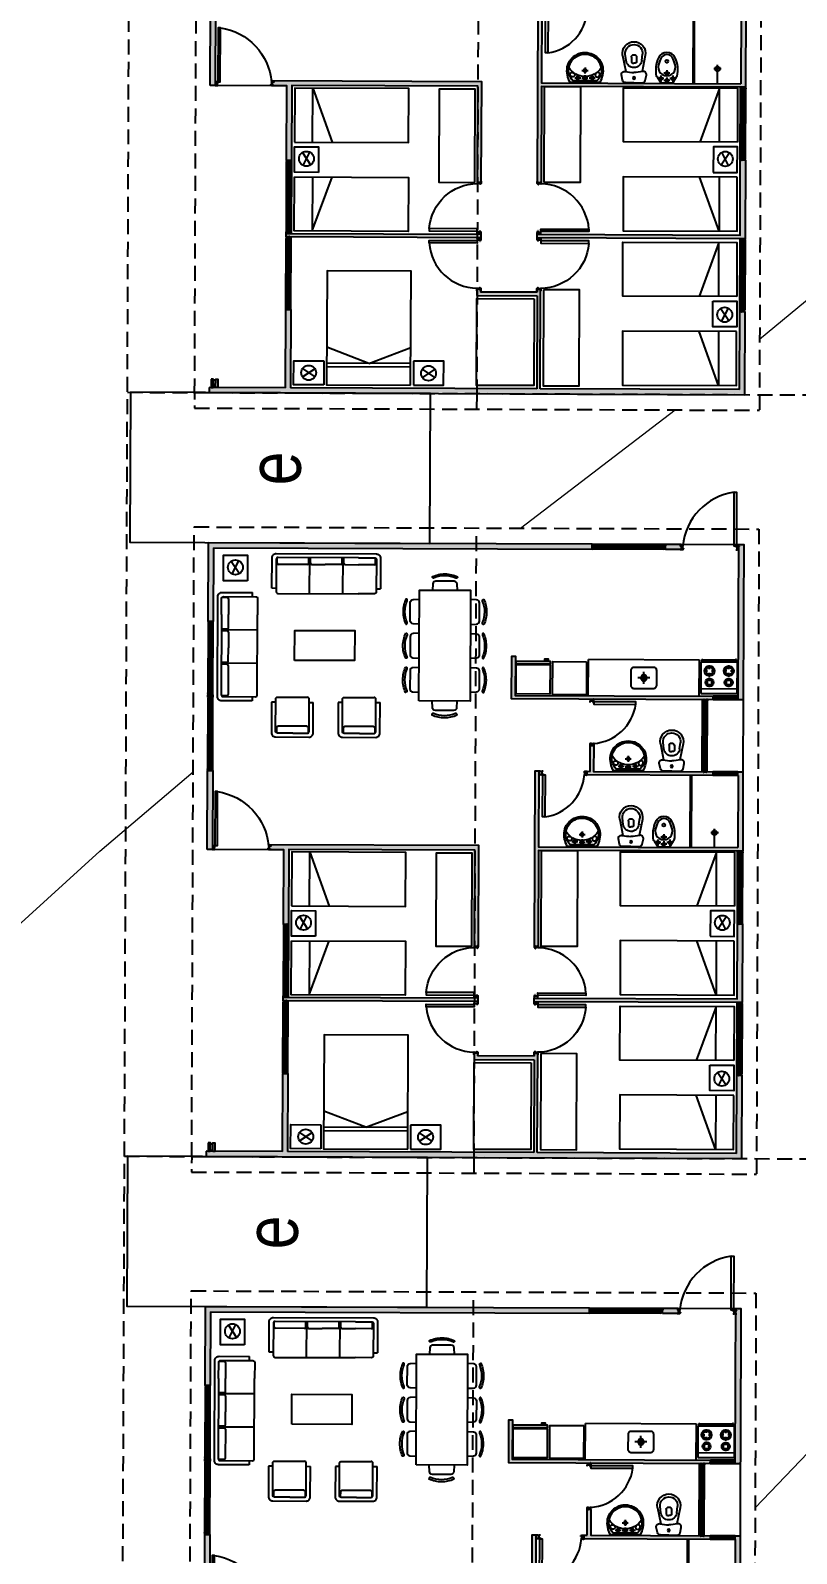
# Model space of a CAD drawing. Header units: inches. Extents: x 203 to 1065, y -1127 to 921.
# Drawn here: x 776.8 to 789.56, y 725.21 to 750.6 of the extents above; entities that cross this region are included whole.
import ezdxf

# ---------------------------------------------------------------- set-up
doc = ezdxf.new("R2010")
doc.units = ezdxf.units.IN
doc.header["$MEASUREMENT"] = 0
doc.linetypes.add('DASHED2', pattern=[0.375, 0.25, -0.125])
doc.linetypes.add('HIDDEN', pattern=[0.375, 0.25, -0.125])
for name, color, linetype in [('4-PUERTA', 3, 'Continuous'), ('4-Ventana', 7, 'Continuous'), ('7-TECHO', 3, 'Continuous'), ('8-MUROS', 4, 'Continuous'), ('9-Equipamiento', 8, 'Continuous'), ('CURVAS', 32, 'Continuous'), ('D4', 210, 'Continuous'), ('Estacionamiento', 8, 'Continuous'), ('Mobiliario', 8, 'Continuous')]:
    doc.layers.add(name, color=color, linetype=linetype)
doc.layers.add('Limite terrenos', color=2, linetype='DASHED2', transparency=0.4)
doc.styles.add('TECHNICLITE', font='techl___.ttf')

# ---------------------------------------------------------------- blocks, each defined once
blk = doc.blocks.new('PERFIL VENTANA')
for p, q in [((0, 0.03), (0.019, 0.03)), ((0, 0.03), (0, 0.022)), ((0.001, 0.022), (0, 0.022)), ((0.001, 0.028), (0.001, 0.022)), ((0.001, 0.028), (0.007, 0.028)), ((0.007, -0.028), (0.007, 0.028)), ((0.008, 0.013), (0.008, 0.028)), ((0.008, 0.028), (0.02, 0.028)), ((0.008, 0.013), (0.028, 0.013)), ((0.008, -0.012), (0.008, 0.012)), ((0.008, 0.012), (0.029, 0.012)), ((0.019, 0.034), (0.03, 0.034)), ((0.019, 0.034), (0.019, 0.03)), ((0.02, 0.032), (0.02, 0.028)), ((0.02, 0.032), (0.03, 0.032)), ((0.023, 0.017), (0.023, 0.018)), ((0.023, 0.018), (0.029, 0.018)), ((0.023, 0.017), (0.028, 0.017)), ((0.03, 0.034), (0.03, 0.032)), ((0.001, -0.022), (0, -0.022)), ((0, -0.03), (0, -0.022)), ((0, -0.03), (0.03, -0.03)), ((0.001, -0.028), (0.001, -0.022)), ((0.001, -0.028), (0.007, -0.028)), ((0.008, -0.012), (0.029, -0.012)), ((0.008, -0.028), (0.008, -0.013)), ((0.008, -0.013), (0.028, -0.013)), ((0.008, -0.028), (0.019, -0.028)), ((0.02, -0.026), (0.019, -0.026)), ((0.019, -0.028), (0.019, -0.026)), ((0.02, -0.028), (0.02, -0.026)), ((0.02, -0.028), (0.03, -0.028)), ((0.023, -0.017), (0.023, -0.018)), ((0.023, -0.017), (0.028, -0.017)), ((0.023, -0.018), (0.029, -0.018)), ((0.03, -0.03), (0.03, -0.028))]:
    blk.add_line(p, q)
for centre, radius, start, end in [((0.026, 0.015), 0.00298, 322.3763, 37.6237), ((0.026, 0.015), 0.00441, 312.5645, 47.4355), ((0.026, -0.015), 0.00298, 322.3763, 37.6237), ((0.026, -0.015), 0.00441, 312.5645, 47.4355)]:
    blk.add_arc(centre, radius, start, end)
blk = doc.blocks.new('PERFIL VENTANA2')
for p, q in [((0, 0.007), (-0.033, 0.007)), ((-0.033, 0.007), (-0.033, 0.005)), ((-0.033, 0.005), (-0.032, 0.005)), ((-0.033, 0), (-0.032, 0)), ((-0.033, -0.007), (-0.033, 0)), ((-0.023, 0.006), (-0.032, 0.006)), ((-0.032, 0.006), (-0.032, 0.005)), ((-0.032, -0.006), (-0.032, 0)), ((-0.023, -0.006), (-0.023, 0.006)), ((-0.021, -0.006), (-0.021, 0.006)), ((-0.009, 0.006), (-0.021, 0.006)), ((-0.009, -0.006), (-0.009, 0.006)), ((-0.007, -0.006), (-0.007, 0.006)), ((-0.001, 0.006), (-0.007, 0.006)), ((-0.001, 0.006), (-0.001, -0.006)), ((0, 0.007), (0, -0.007)), ((0, -0.007), (-0.033, -0.007)), ((-0.023, -0.006), (-0.032, -0.006)), ((-0.009, -0.006), (-0.021, -0.006)), ((-0.001, -0.006), (-0.007, -0.006))]:
    blk.add_line(p, q)
blk = doc.blocks.new('VENTANA C1')
for p, q in [((0.017, 0.022), (0.017, 0.019)), ((0.017, 0.022), (0.05, 0.022)), ((0.017, 0.019), (0.018, 0.019)), ((0.017, 0.011), (0.018, 0.011)), ((0.017, 0.011), (0.017, 0.007)), ((0.017, 0.007), (0.05, 0.007)), ((0.018, 0.021), (0.018, 0.019)), ((0.018, 0.021), (0.031, 0.021)), ((0.018, 0.011), (0.018, 0.009)), ((0.018, 0.009), (0.031, 0.009)), ((0.031, 0.009), (0.031, 0.021)), ((0.032, 0.009), (0.032, 0.021)), ((0.032, 0.021), (0.038, 0.021)), ((0.032, 0.009), (0.038, 0.009)), ((0.038, 0.009), (0.038, 0.021)), ((0.04, 0.009), (0.04, 0.021)), ((0.04, 0.021), (0.049, 0.021)), ((0.04, 0.009), (0.049, 0.009)), ((0.049, 0.021), (0.049, 0.02)), ((0.05, 0.02), (0.049, 0.02)), ((0.05, 0.015), (0.049, 0.015)), ((0.049, 0.009), (0.049, 0.015)), ((0.05, 0.022), (0.05, 0.02)), ((0.05, 0.007), (0.05, 0.015)), ((1.168, -0.007), (1.168, -0.015)), ((1.201, -0.007), (1.168, -0.007)), ((1.168, -0.02), (1.169, -0.02)), ((1.168, -0.022), (1.168, -0.02)), ((1.201, -0.022), (1.168, -0.022)), ((1.169, -0.009), (1.169, -0.015)), ((1.178, -0.009), (1.169, -0.009)), ((1.169, -0.021), (1.169, -0.02)), ((1.178, -0.021), (1.169, -0.021)), ((1.178, -0.009), (1.178, -0.021)), ((1.18, -0.009), (1.18, -0.021)), ((1.186, -0.009), (1.18, -0.009)), ((1.186, -0.021), (1.18, -0.021)), ((1.186, -0.009), (1.186, -0.021)), ((1.2, -0.009), (1.187, -0.009)), ((1.187, -0.009), (1.187, -0.021)), ((1.2, -0.021), (1.187, -0.021)), ((1.2, -0.011), (1.2, -0.009)), ((1.201, -0.011), (1.2, -0.011)), ((1.2, -0.021), (1.2, -0.019)), ((1.201, -0.019), (1.2, -0.019)), ((1.201, -0.011), (1.201, -0.007)), ((1.201, -0.022), (1.201, -0.019))]:
    blk.add_line(p, q)
for points in [[(0.607, 0.006), (0.615, 0.006), (0.615, -0.007), (0.607, -0.007)], [(0.608, 0.005), (0.614, 0.005), (0.614, -0.005), (0.608, -0.005)]]:
    blk.add_lwpolyline(points, close=True)
at = {"layer": '4-Ventana', "color": 8}
for p, q in [((0.008, 0.003), (0.607, 0.003)), ((0.02, 0.028), (1.202, 0.028)), ((0.03, 0.034), (1.192, 0.034)), ((0.615, 0.003), (1.214, 0.003)), ((0.008, -0.003), (0.607, -0.003)), ((0.02, -0.026), (1.202, -0.026)), ((0.03, -0.03), (1.192, -0.03)), ((0.615, -0.003), (1.214, -0.003))]:
    blk.add_line(p, q, dxfattribs=at)
at = {"layer": '4-Ventana'}
for points in [[(0.046, 0.02), (0.587, 0.02), (0.587, 0.015), (0.046, 0.015)], [(0.625, -0.015), (1.174, -0.015), (1.174, -0.02), (0.625, -0.02)]]:
    blk.add_lwpolyline(points, close=True, dxfattribs=at)
for name, p in [('PERFIL VENTANA', (0, 0)), ('PERFIL VENTANA2', (0.615, 0.015))]:
    blk.add_blockref(name, p)
at = {"xscale": -1}
blk.add_blockref('PERFIL VENTANA', (1.222, 0), dxfattribs=at)
at = {"rotation": 180}
blk.add_blockref('PERFIL VENTANA2', (0.598, -0.015), dxfattribs=at)
blk = doc.blocks.new('PERFIL PUERTA')
blk.add_lwpolyline([(0.026, -0.008), (0.026, -0.009), (0.025, -0.008), (0.025, -0.009), (0.024, -0.008), (0.024, -0.009), (0.023, -0.008), (0.023, -0.009), (0.022, -0.008), (0.022, -0.009), (0.021, -0.008), (0.021, -0.009), (0.02, -0.008), (0.02, -0.009), (0.019, -0.008), (0.019, -0.009), (0.018, -0.008), (0.018, -0.009), (0.017, -0.008), (0.017, -0.009), (0.016, -0.008), (0.016, -0.009), (0.015, -0.008), (0.015, -0.009), (0.005, -0.009), (0.004, -0.008), (0.004, -0.009), (0.003, -0.008), (0.003, -0.009), (0.002, -0.008), (0.002, -0.009), (0.001, -0.008), (0.001, -0.009), (0, -0.008), (0, -0.009), (-0.001, -0.008), (-0.001, -0.009), (-0.002, -0.008), (-0.002, -0.009), (-0.003, -0.008), (-0.003, -0.009), (-0.004, -0.008), (-0.004, -0.009), (-0.005, -0.008), (-0.005, -0.009), (-0.006, -0.008), (-0.006, -0.009), (-0.007, -0.008), (-0.007, -0.009), (-0.011, -0.009), (-0.011, -0.012), (-0.008, -0.012, -0.414214), (-0.007, -0.013), (-0.007, -0.013), (-0.016, -0.013, 0.414214), (-0.017, -0.014), (-0.017, -0.019), (-0.015, -0.019), (-0.015, -0.021, -1), (-0.016, -0.021), (-0.016, -0.02), (-0.017, -0.02), (-0.017, -0.026), (-0.016, -0.026), (-0.016, -0.025, -1), (-0.015, -0.025), (-0.015, -0.027), (-0.018, -0.027, -0.414214), (-0.019, -0.026), (-0.019, -0.014, 0.414214), (-0.02, -0.013), (-0.032, -0.013), (-0.032, -0.012, 0.194303), (-0.033, -0.011, 0.403853), (-0.033, -0.008, 0.403853), (-0.033, -0.006, 0.403853), (-0.033, -0.003, 0.403853), (-0.033, -0.001, 0.403853), (-0.033, 0.002, 0.403853), (-0.033, 0.004, 0.403853), (-0.033, 0.007, 0.403853), (-0.033, 0.009, 0.403853), (-0.033, 0.012, 0.403853), (-0.033, 0.014, 0.403853), (-0.033, 0.017, 0.403853), (-0.033, 0.019, 0.403853), (-0.033, 0.022, 0.403853), (-0.033, 0.024, 0.194303), (-0.032, 0.026), (-0.032, 0.027), (-0.031, 0.027), (-0.031, 0.017), (-0.031, 0.001, 0.414214), (-0.03, 0), (-0.025, 0, -0.414214), (-0.025, -0.001), (-0.025, -0.001, -0.414214), (-0.025, -0.001), (-0.031, -0.001), (-0.031, -0.007), (-0.029, -0.007), (-0.029, -0.008), (-0.03, -0.008, 0.414214), (-0.031, -0.009), (-0.031, -0.011, 0.414214), (-0.03, -0.012), (-0.013, -0.012, 0.414214), (-0.012, -0.011), (-0.012, -0.009), (-0.012, -0.008, -0.414214), (-0.011, -0.007), (0.031, -0.007), (0.031, -0.001), (0.025, -0.001, -0.414214), (0.025, -0.001), (0.025, -0.001, -0.414214), (0.025, 0), (0.03, 0, 0.414214), (0.031, 0.001), (0.031, 0.017), (0.031, 0.027), (0.032, 0.027), (0.032, 0.026, 0.194303), (0.033, 0.024, 0.403853), (0.033, 0.022, 0.403853), (0.033, 0.019, 0.403853), (0.033, 0.017, 0.403853), (0.033, 0.014, 0.403853), (0.033, 0.012, 0.403853), (0.033, 0.009, 0.403853), (0.033, 0.007, 0.403853), (0.033, 0.004, 0.403853), (0.033, 0.002, 0.403853), (0.033, -0.001, 0.403853), (0.033, -0.003, 0.403853), (0.033, -0.006, 0.403853), (0.033, -0.008, 0.403853), (0.033, -0.011, 0.194303), (0.032, -0.012), (0.032, -0.013), (0.026, -0.013), (0.026, -0.013, -0.414214), (0.027, -0.012), (0.031, -0.012), (0.031, -0.009), (0.027, -0.009)], format="xyb", close=True)
blk = doc.blocks.new('PERFIL PUERTA 1')
for p, q in [((-0.002, 0.04), (0.005, 0.04)), ((-0.002, 0.001), (-0.002, 0.002)), ((0, 0), (-0.002, 0)), ((-0.002, 0), (-0.002, 0)), ((0, 0), (-0.002, 0)), ((0, 0.038), (0.005, 0.038)), ((0, 0.032), (0, 0.038)), ((0, 0.032), (0.041, 0.032)), ((0, 0.024), (0, 0.031)), ((0.042, 0.031), (0, 0.031)), ((0, 0.024), (0.01, 0.024)), ((0, 0.013), (0, 0.023)), ((0.01, 0.023), (0, 0.023)), ((0, 0.009), (0, 0.014)), ((0, 0.001), (0, 0.009)), ((0, 0.001), (0.001, 0.001)), ((0, 0), (0, -0.009)), ((0.001, 0.001), (0.001, -0.009)), ((0.005, 0.038), (0.005, 0.04)), ((0.01, 0.023), (0.01, 0.024)), ((0.037, 0.038), (0.037, 0.04)), ((0.037, 0.04), (0.048, 0.04)), ((0.037, 0.038), (0.041, 0.038)), ((0.041, 0.032), (0.041, 0.038)), ((0.042, 0.031), (0.042, 0.038)), ((0.042, 0.038), (0.058, 0.038)), ((0.046, 0.055), (0.049, 0.055)), ((0.046, 0.052), (0.046, 0.055)), ((0.046, 0.052), (0.047, 0.052)), ((0.046, 0.046), (0.046, 0.049)), ((0.046, 0.049), (0.047, 0.049)), ((0.046, 0.046), (0.048, 0.046)), ((0.047, 0.053), (0.048, 0.053)), ((0.047, 0.052), (0.047, 0.053)), ((0.047, 0.048), (0.047, 0.049)), ((0.047, 0.048), (0.048, 0.048)), ((0.048, 0.048), (0.048, 0.053)), ((0.048, 0.04), (0.048, 0.046)), ((0.049, 0.04), (0.049, 0.055)), ((0.049, 0.04), (0.059, 0.04)), ((0.05, 0.023), (0.05, 0.024)), ((0.05, 0.024), (0.058, 0.024)), ((0.058, 0.023), (0.05, 0.023)), ((0.056, 0.001), (0.058, 0.001)), ((0.056, 0.001), (0.056, -0.009)), ((0.057, 0.031), (0.057, 0.032)), ((0.057, 0.032), (0.058, 0.032)), ((0.058, 0.031), (0.057, 0.031)), ((0.058, 0.032), (0.058, 0.038)), ((0.058, 0.024), (0.058, 0.031)), ((0.058, 0.013), (0.058, 0.023)), ((0.058, 0.009), (0.058, 0.014)), ((0.058, 0.001), (0.058, 0.009)), ((0.058, 0), (0.058, -0.009)), ((0.058, 0), (0.059, 0)), ((0.059, 0), (0.058, 0)), ((0.059, 0), (0.059, 0)), ((0, -0.009), (0.001, -0.009)), ((0.056, -0.009), (0.058, -0.009))]:
    blk.add_line(p, q)
for radius in [0.00228, 0.00128]:
    blk.add_circle((-0.002, 0.042), radius)
for centre, radius, start, end in [((-0.006, 0.008), 0.004, 15.4778, 15.4778), ((-0.006, 0.04), 0.004, 344.5222, 353.5674), ((-0.001, 0.039), 0.000208, 164.5222, 254.3626), ((-0.002, 0.038), 0.000926, 315.0751, 43.9996), ((-0.001, 0.038), 0.000208, 108.652, 250.079), ((-0.002, 0.037), 0.000926, 316.0004, 45.3053), ((-0.002, 0.035), 0.000926, 315.0751, 47.463), ((-0.001, 0.036), 0.000208, 105.6374, 242.4915), ((-0.002, 0.033), 0.000926, 316.0004, 45.3053), ((-0.001, 0.034), 0.000208, 108.652, 250.079), ((-0.006, 0.032), 0.004, 359.3447, 0.6553), ((-0.001, 0.033), 0.000208, 105.6374, 180.6553), ((-0.002, 0.032), 0.000926, 315.0751, 43.9996), ((-0.001, 0.032), 0.000208, 179.3447, 254.3626), ((-0.002, 0.03), 0.000926, 316.0004, 45.3053), ((-0.001, 0.031), 0.000208, 108.652, 250.079), ((-0.001, 0.029), 0.000208, 105.6374, 242.4915), ((-0.002, 0.028), 0.000926, 315.0751, 47.463), ((-0.001, 0.027), 0.000208, 108.652, 250.079), ((-0.002, 0.026), 0.000926, 316.0004, 45.3053), ((-0.006, 0.024), 0.004, 0, 15.4778), ((-0.001, 0.026), 0.000208, 105.6374, 195.4778), ((-0.006, 0.024), 0.004, 344.5222, 0), ((-0.001, 0.023), 0.000208, 164.5222, 254.3626), ((-0.002, 0.023), 0.000926, 315.0751, 43.9996), ((-0.001, 0.022), 0.000208, 108.652, 250.079), ((-0.002, 0.021), 0.000926, 316.0004, 45.3053), ((-0.002, 0.019), 0.000926, 315.0751, 47.463), ((-0.001, 0.02), 0.000208, 105.6374, 242.4915), ((-0.002, 0.017), 0.000926, 316.0004, 45.3053), ((-0.001, 0.018), 0.000208, 108.652, 250.079), ((-0.001, 0.017), 0.000208, 105.6374, 195.4778), ((-0.006, 0.015), 0.004, 8.6374, 15.4778), ((-0.001, 0.016), 0.000208, 164.5222, 254.3626), ((-0.006, 0.017), 0.004, 344.5222, 351.3626), ((-0.002, 0.015), 0.000926, 315.0751, 43.9996), ((-0.001, 0.014), 0.000208, 108.652, 250.079), ((-0.002, 0.013), 0.000926, 316.0004, 45.3053), ((-0.002, 0.011), 0.000926, 315.0751, 47.463), ((-0.001, 0.012), 0.000208, 105.6374, 242.4915), ((-0.001, 0.01), 0.000208, 108.652, 250.079), ((-0.002, 0.01), 0.000926, 316.0004, 45.3053), ((-0.001, 0.009), 0.000208, 164.5222, 254.3626), ((-0.001, 0.009), 0.000208, 105.6374, 195.4778), ((-0.002, 0.008), 0.000926, 315.0751, 43.9996), ((-0.002, 0.006), 0.000926, 316.0004, 45.3053), ((-0.001, 0.007), 0.000208, 108.652, 250.079), ((-0.001, 0.005), 0.000208, 105.6374, 242.4915), ((-0.002, 0.004), 0.000926, 315.0751, 47.463), ((-0.001, 0.003), 0.000208, 108.652, 250.079), ((-0.002, 0.003), 0.000926, 316.0004, 45.3053), ((-0.001, 0.002), 0.000208, 105.6374, 195.4778), ((-0.006, 0), 0.004, 0, 15.4778), ((0.063, 0.04), 0.004, 186.4326, 195.4778), ((0.06, 0.038), 0.000926, 136.0004, 224.9249), ((0.059, 0.039), 0.000208, 285.6374, 15.4778), ((0.059, 0.038), 0.000208, 289.921, 71.348), ((0.06, 0.037), 0.000926, 134.6947, 223.9996), ((0.059, 0.036), 0.000208, 297.5085, 74.3626), ((0.06, 0.035), 0.000926, 132.537, 224.9249), ((0.059, 0.034), 0.000208, 289.921, 71.348), ((0.06, 0.033), 0.000926, 134.6947, 223.9996), ((0.059, 0.033), 0.000208, 359.3447, 74.3626), ((0.059, 0.032), 0.000208, 285.6374, 0.6553), ((0.06, 0.032), 0.000926, 136.0004, 224.9249), ((0.059, 0.031), 0.000208, 289.921, 71.348), ((0.06, 0.03), 0.000926, 134.6947, 223.9996), ((0.06, 0.028), 0.000926, 132.537, 224.9249), ((0.059, 0.029), 0.000208, 297.5085, 74.3626), ((0.06, 0.026), 0.000926, 134.6947, 223.9996), ((0.059, 0.027), 0.000208, 289.921, 71.348), ((0.059, 0.026), 0.000208, 344.5222, 74.3626), ((0.063, 0.024), 0.004, 164.5222, 180), ((0.059, 0.024), 0.000208, 285.6374, 15.4778), ((0.06, 0.023), 0.000926, 136.0004, 224.9249), ((0.063, 0.025), 0.004, 186.4326, 195.4778), ((0.059, 0.022), 0.000208, 289.921, 71.348), ((0.06, 0.021), 0.000926, 134.6947, 223.9996), ((0.059, 0.02), 0.000208, 297.5085, 74.3626), ((0.06, 0.02), 0.000926, 132.537, 224.9249), ((0.059, 0.019), 0.000208, 289.921, 71.348), ((0.06, 0.018), 0.000926, 134.6947, 223.9996), ((0.06, 0.016), 0.000926, 136.0004, 224.9249), ((0.059, 0.017), 0.000208, 285.6374, 0.6553), ((0.059, 0.017), 0.000208, 359.3447, 74.3626), ((0.06, 0.014), 0.000926, 134.6947, 223.9996), ((0.059, 0.015), 0.000208, 289.921, 71.348), ((0.059, 0.014), 0.000208, 297.5085, 74.3626), ((0.06, 0.013), 0.000926, 132.537, 224.9249), ((0.059, 0.012), 0.000208, 289.921, 71.348), ((0.06, 0.011), 0.000926, 134.6947, 223.9996), ((0.063, 0.009), 0.004, 164.5222, 180), ((0.059, 0.01), 0.000208, 344.5222, 74.3626), ((0.063, 0.009), 0.004, 180, 195.4778), ((0.059, 0.008), 0.000208, 285.6374, 15.4778), ((0.06, 0.007), 0.000926, 136.0004, 224.9249), ((0.059, 0.006), 0.000208, 289.921, 71.348), ((0.06, 0.006), 0.000926, 134.6947, 223.9996), ((0.059, 0.005), 0.000208, 297.5085, 74.3626), ((0.06, 0.004), 0.000926, 132.537, 224.9249), ((0.06, 0.002), 0.000926, 134.6947, 223.9996), ((0.059, 0.003), 0.000208, 289.921, 71.348), ((0.059, 0.001), 0.000208, 344.5222, 74.3626), ((0.063, 0), 0.004, 164.5222, 180), ((0.064, 0.032), 0.004, 179.3447, 180.6553), ((0.064, 0.017), 0.004, 179.3447, 180.6553)]:
    blk.add_arc(centre, radius, start, end)
blk = doc.blocks.new('PUERTA 90')
at = {"layer": '4-PUERTA'}
blk.add_lwpolyline([(-0.045, 0.03), (-0.085, 0.03), (-0.085, 0.93), (-0.045, 0.93)], close=True, dxfattribs=at)
at = {"layer": '4-PUERTA', "color": 252}
blk.add_arc((0.063, -0.066), 1.007, 98.4244, 174.7413, dxfattribs=at)
at = {"rotation": 90}
for name, p in [('PERFIL PUERTA', (-0.953, 0)), ('PERFIL PUERTA 1', (0, -0.031))]:
    blk.add_blockref(name, p, dxfattribs=at)
blk = doc.blocks.new('PUERTA 80 C1')
blk.add_lwpolyline([(-0.047, 0.06), (-0.087, 0.06), (-0.087, 0.86), (-0.047, 0.86)], close=True)
at = {"layer": '4-PUERTA', "color": 9}
blk.add_arc((-0.028, 0.049), 0.813, 94.1302, 179.4639, dxfattribs=at)
at = {"rotation": 90}
blk.add_blockref('PERFIL PUERTA', (-0.855, 0.03), dxfattribs=at)
at = {"xscale": -1, "rotation": 90}
blk.add_blockref('PERFIL PUERTA 1', (0, 0.059), dxfattribs=at)
blk = doc.blocks.new('COCINA1')
at = {"linetype": 'Continuous'}
for p, q in [((0, 0.304), (0, -0.304)), ((0.52, 0.304), (0, 0.304)), ((0.08, 0.304), (0.08, -0.304)), ((0.376, 0.256), (0.376, 0.192)), ((0.52, -0.304), (0.52, 0.304)), ((0.52, 0.288), (0.568, 0.288)), ((0.568, 0.272), (0.52, 0.272)), ((0.544, 0.272), (0.544, -0.272)), ((0.552, -0.272), (0.552, 0.272)), ((0.56, 0.272), (0.56, -0.272)), ((0.568, 0.288), (0.568, 0.272)), ((0.104, 0.16), (0.16, 0.16)), ((0.184, 0.24), (0.184, 0.184)), ((0.184, 0.136), (0.184, 0.08)), ((0.208, 0.16), (0.264, 0.16)), ((0.28, 0.16), (0.344, 0.16)), ((0.376, 0.128), (0.376, 0.064)), ((0.408, 0.16), (0.472, 0.16)), ((0.104, -0.16), (0.16, -0.16)), ((0.184, -0.136), (0.184, -0.08)), ((0.184, -0.24), (0.184, -0.184)), ((0.208, -0.16), (0.264, -0.16)), ((0.28, -0.16), (0.344, -0.16)), ((0.376, -0.128), (0.376, -0.064)), ((0.376, -0.256), (0.376, -0.192)), ((0.408, -0.16), (0.472, -0.16)), ((0, -0.304), (0.52, -0.304)), ((0.568, -0.272), (0.52, -0.272)), ((0.52, -0.288), (0.568, -0.288)), ((0.568, -0.288), (0.568, -0.272))]:
    blk.add_line(p, q, dxfattribs=at)
for centre, radius in [((0.184, 0.16), 0.068), ((0.184, 0.16), 0.044), ((0.376, 0.16), 0.084), ((0.376, 0.16), 0.06), ((0.184, -0.16), 0.068), ((0.184, -0.16), 0.044), ((0.376, -0.16), 0.084), ((0.376, -0.16), 0.06)]:
    blk.add_circle(centre, radius, dxfattribs=at)
blk = doc.blocks.new('HEL1-PL')
for points in [[(2, -41), (73, -41), (73, 41), (2, 41)], [(75, -41), (82, -41), (82, 41), (75, 41)], [(84.3, 37.3), (86.6, 37.3), (86.6, 27.4), (84.3, 27.4)]]:
    blk.add_lwpolyline(points, close=True)
blk = doc.blocks.new('1sillon3c')
at = {"color": 0}
for p, q in [((0.16, 0.819), (0.071, 0.819)), ((0.18, 0.799), (0.18, 0.534)), ((0.58, 0.834), (0.58, 0.904)), ((0.18, 0.313), (0.18, 0.534)), ((0.16, 0.293), (0.064, 0.293)), ((0.664, 0.278), (0.064, 0.278)), ((0.16, 0.263), (0.071, 0.263)), ((0.18, 0.243), (0.18, -0.022)), ((0.18, -0.243), (0.18, -0.022)), ((0.16, -0.263), (0.064, -0.263)), ((0.664, -0.278), (0.064, -0.278)), ((0.16, -0.293), (0.064, -0.293)), ((0.18, -0.313), (0.18, -0.799)), ((0.16, -0.819), (0.071, -0.819)), ((0.58, -0.834), (0.58, -0.904))]:
    blk.add_line(p, q, dxfattribs=at)
for points in [[(0.58, -0.904), (0.07, -0.904, -0.414214), (0, -0.834), (0, 0.834), (0, 0.834, -0.414214), (0.07, 0.904), (0.58, 0.904, -0.42137)], [(0.064, 0.534), (0.064, 0.804, -0.414214), (0.094, 0.834), (0.634, 0.834, -0.414214), (0.664, 0.804)], [(0.664, 0.804), (0.664, 0.534, -0.37482)], [(0.064, 0.534), (0.064, -0.804, 0.414214), (0.094, -0.834), (0.634, -0.834, 0.414214), (0.664, -0.804)], [(0.664, -0.804), (0.664, 0.534, 0.129153)]]:
    blk.add_lwpolyline(points, format="xyb", dxfattribs=at)
for centre, start, end in [((0.16, 0.799), 0, 90), ((0.16, 0.313), 270, 0), ((0.16, 0.243), 0, 90), ((0.16, -0.243), 270, 0), ((0.16, -0.313), 0, 90), ((0.16, -0.799), 270, 0)]:
    blk.add_arc(centre, 0.02, start, end, dxfattribs=at)
blk = doc.blocks.new('sillon solo')
at = {"layer": '9-Equipamiento'}
for p, q in [((-0.278, 0.579), (-0.348, 0.579)), ((0.278, 0.58), (0.348, 0.58)), ((-0.263, 0.16), (-0.263, 0.064)), ((-0.243, 0.18), (0.243, 0.18)), ((0.263, 0.16), (0.263, 0.071))]:
    blk.add_line(p, q, dxfattribs=at)
for points in [[(0.348, 0.58), (0.348, 0.07, -0.414214), (0.278, 0), (-0.278, 0), (-0.278, 0, -0.414214), (-0.348, 0.07), (-0.348, 0.579, -0.42137)], [(-0.008, 0.064), (-0.248, 0.064, -0.414214), (-0.278, 0.094), (-0.278, 0.634, -0.414214), (-0.248, 0.664)], [(0.248, 0.664), (-0.248, 0.664, 0.129153)], [(-0.008, 0.064), (0.248, 0.064, 0.414214), (0.278, 0.094), (0.278, 0.634, 0.414214), (0.248, 0.664)]]:
    blk.add_lwpolyline(points, format="xyb", dxfattribs=at)
for centre, start, end in [((-0.243, 0.16), 90.0034, 180.0034), ((0.243, 0.16), 0.0034, 90.0034)]:
    blk.add_arc(centre, 0.02, start, end, dxfattribs=at)
blk = doc.blocks.new('Inodmochila')
at = {"color": 8}
for p, q in [((-0.189, -0.374), (-0.135, -0.106)), ((0.189, -0.374), (0.135, -0.106)), ((-0.131, -0.29), (-0.144, -0.395)), ((0.131, -0.29), (0.144, -0.395))]:
    blk.add_line(p, q, dxfattribs=at)
for points in [[(0, 0.079), (-0.14, 0.079, 0.352711), (-0.189, 0.04), (-0.208, -0.049, 0.541684), (-0.144, -0.108, -0.060637), (0, -0.091, -0.187796)], [(0, 0.079), (0.14, 0.079, -0.352711), (0.189, 0.04), (0.208, -0.049, -0.541684), (0.144, -0.108, 0.060637), (0, -0.091, 0.187796)], [(-0.043, -0.346), (-0.043, -0.268, -0.414214), (-0.023, -0.248), (0, -0.248)], [(0.043, -0.346), (0.043, -0.268, 0.414214), (0.023, -0.248), (0, -0.248)]]:
    blk.add_lwpolyline(points, format="xyb", dxfattribs=at)
for radius in [0.0189, 0.0189, 0.0139]:
    blk.add_circle((0, 0), radius, dxfattribs=at)
for centre, radius, start, end in [((0, -0.305), 0.132, 90, 173.2167), ((0, -0.305), 0.132, 6.7833, 90), ((0, -0.412), 0.193, 168.6739, 270), ((0, -0.412), 0.193, 141.6916, 142.0334), ((0, -0.412), 0.145, 173.2166, 270), ((-0.002, -0.345), 0.0412, 179.6418, 272.6053), ((0.002, -0.345), 0.0412, 267.3947, 0.3582), ((0, -0.412), 0.193, 270, 11.3261), ((0, -0.412), 0.145, 270, 6.7834), ((0, -0.412), 0.193, 37.9666, 38.3084)]:
    blk.add_arc(centre, radius, start, end, dxfattribs=at)
blk = doc.blocks.new('Lavatnordico')
at = {"color": 8}
for p, q in [((0.2, -0.027), (-0.2, -0.027)), ((-0.17, -0.08), (-0.07, -0.08)), ((-0.12, -0.13), (-0.12, -0.03)), ((-0.05, -0.07), (0.05, -0.07)), ((-0.05, -0.2), (0.05, -0.2)), ((0, -0.12), (0, -0.02)), ((0, -0.25), (0, -0.15)), ((0.07, -0.08), (0.17, -0.08)), ((0.12, -0.13), (0.12, -0.03))]:
    blk.add_line(p, q, dxfattribs=at)
for points in [[(0.246, 0), (-0.246, 0, 0.098119), (-0.29, -0.121, 0.494177), (0, -0.5, 0.494177), (0.29, -0.121, 0.098119)], [(-0.24, -0.156, 0.110975), (-0.229, -0.164, 0.102816), (-0.215, -0.167, 0.093051), (-0.2, -0.165, 0.087156), (-0.186, -0.157, 0.087156), (-0.176, -0.144, 0.093051), (-0.171, -0.13, 0.102816), (-0.172, -0.116, 0.110975), (-0.178, -0.104, 0.110975), (-0.189, -0.096, 0.102816), (-0.203, -0.092, 0.093051), (-0.218, -0.095, 0.087156), (-0.232, -0.103, 0.087156), (-0.242, -0.115, 0.093051), (-0.247, -0.129, 0.102816), (-0.246, -0.144, 0.110975)], [(0.24, -0.156, -0.110975), (0.229, -0.164, -0.102816), (0.215, -0.167, -0.093051), (0.2, -0.165, -0.087156), (0.186, -0.157, -0.087156), (0.176, -0.144, -0.093051), (0.171, -0.13, -0.102816), (0.172, -0.116, -0.110975), (0.178, -0.104, -0.110975), (0.189, -0.096, -0.102816), (0.203, -0.092, -0.093051), (0.218, -0.095, -0.087156), (0.232, -0.103, -0.087156), (0.242, -0.115, -0.093051), (0.247, -0.129, -0.102816), (0.246, -0.144, -0.110975)]]:
    blk.add_lwpolyline(points, format="xyb", close=True, dxfattribs=at)
for centre, radius in [((-0.12, -0.08), 0.025), ((0, -0.07), 0.025), ((0, -0.2), 0.025), ((0, -0.2), 0.02), ((0.12, -0.08), 0.025)]:
    blk.add_circle(centre, radius, dxfattribs=at)
for centre, radius, start, end in [((0, -0.2), 0.273, 164.4705, 270), ((0, -0.418), 0.318, 32.4176, 147.5824), ((0.089, -0.278), 0.382, 139.0798, 156.7648), ((0, -0.2), 0.273, 270, 15.5295), ((-0.089, -0.278), 0.382, 23.2352, 40.9202)]:
    blk.add_arc(centre, radius, start, end, dxfattribs=at)
blk = doc.blocks.new('Bidetnordico')
at = {"color": 0}
for p, q in [((0, -0.08), (0, 0.02)), ((-0.15, -0.06), (-0.05, -0.06)), ((-0.1, -0.11), (-0.1, -0.01)), ((-0.05, -0.03), (0.05, -0.03)), ((-0.05, -0.15), (0.05, -0.15)), ((0, -0.2), (0, -0.1)), ((0.05, -0.06), (0.15, -0.06)), ((0.1, -0.11), (0.1, -0.01))]:
    blk.add_line(p, q, dxfattribs=at)
blk.add_lwpolyline([(0.139, -0.407, 0.159269), (0.175, -0.1), (0.16, -0.09), (0.1, 0.01), (-0.1, 0.01), (-0.16, -0.09), (-0.175, -0.1, 0.159269), (-0.139, -0.407, 0.638069)], format="xyb", close=True, dxfattribs=at)
for centre in [(-0.1, -0.06), (0, -0.03), (0, -0.15), (0.1, -0.06), (0, -0.35)]:
    blk.add_circle(centre, 0.025, dxfattribs=at)
for centre, radius, start, end in [((0, -0.25), 0.144, 357.5047, 182.4953), ((0.237, -0.212), 0.383, 186.6217, 207.0756), ((0, -0.35), 0.11, 199.2276, 340.7724), ((-0.237, -0.212), 0.383, 332.9244, 353.3783)]:
    blk.add_arc(centre, radius, start, end, dxfattribs=at)
blk = doc.blocks.new('4 Dorm')
h = blk.add_hatch(color=8)
h.dxf.hatch_style = 1
h.paths.add_polyline_path([(-4.465, 10.238), (-8.922, 10.238), (-8.922, 8.849), (-8.838, 8.849), (-8.838, 10.151), (-5.519, 10.151), (-5.519, 8.498), (-5.459, 8.498), (-5.459, 8.544), (-4.518, 8.544), (-4.518, 8.497), (-4.465, 8.497), (-4.465, 8.604), (-5.459, 8.604), (-5.459, 10.151), (-4.465, 10.151)])
h.paths.add_polyline_path([(0, 10.238), (-4.465, 10.238), (-4.465, 10.151), (-1.358, 10.151), (-1.358, 8.849), (-1.274, 8.849), (-1.274, 10.151), (0, 10.151)])
h.paths.add_polyline_path([(-0.032, 10.151), (-0.069, 10.151), (-0.069, 10.011), (-0.032, 10.011)], flags=17)
h.paths.add_polyline_path([(-0.109, 10.151), (-0.146, 10.151), (-0.146, 10.011), (-0.109, 10.011)], flags=17)
h.paths.add_polyline_path([(-1.274, 7.637), (-1.338, 7.637), (-4.465, 7.637), (-4.465, 7.577), (-1.274, 7.577)])
h.paths.add_polyline_path([(-4.465, 7.637), (-4.518, 7.637), (-4.518, 7.577), (-4.465, 7.577)])
h.paths.add_polyline_path([(-5.457, 7.637), (-8.922, 7.637), (-8.922, 6.325), (-8.838, 6.325), (-8.838, 7.577), (-5.457, 7.577)])
h.paths.add_polyline_path([(-5.459, 6.716), (-5.519, 6.716), (-5.519, 5.113), (-8.922, 5.113), (-8.922, 5.053), (-8.922, 3.851), (-8.922, 3.791), (-8.838, 3.791), (-8.838, 3.851), (-8.842, 3.851), (-8.842, 5.053), (-5.519, 5.053), (-5.519, 3.786), (-5.459, 3.786)])
h.paths.add_polyline_path([(-6.324, 3.851), (-8.422, 3.851), (-8.422, 3.791), (-6.433, 3.791), (-6.433, 3.358), (-6.373, 3.358), (-6.373, 3.791), (-6.324, 3.791)])
h.paths.add_polyline_path([(-5.062, 2.589), (-8.422, 2.589), (-8.422, 2.529), (-5.122, 2.529), (-5.122, 1.873), (-5.062, 1.873)])
h.paths.add_polyline_path([(-8.838, 1.317), (-8.838, 2.529), (-8.838, 2.589), (-8.922, 2.589), (-8.922, 2.529), (-8.922, 1.317), (-8.922, 1.024), (-8.922, 0.087), (-8.922, 0), (-8.838, 0), (-8.838, 0.085), (-8.838, 1.024)])
h.paths.add_polyline_path([(-7.618, 0.087), (-7.875, 0.087), (-7.875, 0), (-7.618, 0)])
h.paths.add_polyline_path([(-4.465, 0.087), (-6.396, 0.087), (-6.396, 0), (-4.465, 0)])
h.paths.add_polyline_path([(0, 1.317), (-0.084, 1.317), (-0.084, 0.087), (-4.465, 0.087), (-4.465, 0), (0, 0)])
h.paths.add_polyline_path([(0, 2.579), (-0.084, 2.579), (-0.084, 2.539), (0, 2.539)])
h.paths.add_polyline_path([(0, 5.118), (-0.084, 5.118), (-0.084, 3.801), (0, 3.801)])
h.paths.add_polyline_path([(-1.274, 6.365), (-1.358, 6.365), (-1.358, 5.113), (-4.458, 5.113), (-4.458, 6.716), (-4.465, 6.716), (-4.465, 5.031), (-1.036, 5.031), (-1.036, 5.118), (-1.274, 5.118)])
h.paths.add_polyline_path([(-4.465, 6.716), (-4.518, 6.716), (-4.518, 5.031), (-4.465, 5.031)])
h.paths.add_polyline_path([(-4.458, 8.604), (-4.465, 8.604), (-4.465, 8.497), (-4.458, 8.497)])
at = {"color": 8}
for p, q in [((-1.036, 5.118), (-0.084, 5.118)), ((-7.875, 0), (-8.838, 0))]:
    blk.add_line(p, q, dxfattribs=at)
for p in [(-8.422, 2.564), (-8.422, 2.589)]:
    blk.add_line(p, (-8.422, 2.589))
at = {"layer": '4-PUERTA'}
for points in [[(-5.584, 3.852), (-5.624, 3.852), (-5.624, 4.552), (-5.584, 4.552)], [(-6.431, 2.631), (-6.431, 2.671), (-7.131, 2.671), (-7.131, 2.631)]]:
    blk.add_lwpolyline(points, close=True, dxfattribs=at)
at = {"layer": '4-PUERTA', "color": 9}
for centre, start, end in [((-5.52, 3.799), 97.8162, 176.2807), ((-6.378, 2.567), 93.7193, 172.1838)]:
    blk.add_arc(centre, 0.76, start, end, dxfattribs=at)
at = {"layer": '4-Ventana'}
for p, q in [((-8.838, 3.826), (-8.422, 3.826)), ((-8.838, 3.821), (-8.422, 3.821)), ((-8.838, 3.816), (-8.422, 3.816)), ((-8.838, 2.564), (-8.422, 2.564)), ((-8.838, 2.559), (-8.422, 2.559)), ((-8.838, 2.554), (-8.422, 2.554))]:
    blk.add_line(p, q, dxfattribs=at)
at = {"layer": '7-TECHO', "linetype": 'HIDDEN'}
for p, q in [((-9.172, -0.259), (-9.172, 10.497)), ((0.241, 10.497), (-9.172, 10.497)), ((-4.465, 10.497), (-4.465, 10.238)), ((-4.465, 10.251), (-4.465, -0.259)), ((0.241, 10.251), (0.241, -0.259)), ((0.241, -0.259), (-9.172, -0.259))]:
    blk.add_line(p, q, dxfattribs=at)
at = {"layer": '7-TECHO', "linetype": 'HIDDEN', "ltscale": 0.03}
blk.add_line((0.241, 10.251), (0.241, 10.497), dxfattribs=at)
at = {"layer": '8-MUROS'}
for p, q in [((-8.922, 8.849), (-8.922, 10.238)), ((0, 10.238), (-8.922, 10.238)), ((0, 10.151), (0, 10.238)), ((-8.838, 10.151), (-8.838, 8.849)), ((-8.838, 10.151), (-5.519, 10.151)), ((-5.519, 10.151), (-5.519, 8.498)), ((-5.459, 8.604), (-5.459, 10.151)), ((-5.459, 10.151), (-1.358, 10.151)), ((-1.274, 10.151), (0, 10.151)), ((-8.838, 8.849), (-8.922, 8.849)), ((-5.519, 8.498), (-5.459, 8.498)), ((-4.458, 8.604), (-5.459, 8.604)), ((-5.459, 8.498), (-5.459, 8.544)), ((-5.459, 8.544), (-4.518, 8.544)), ((-4.518, 8.497), (-4.518, 8.544)), ((-4.458, 8.497), (-4.458, 8.604)), ((-8.922, 3.851), (-8.922, 5.053)), ((-8.842, 3.851), (-8.842, 5.053)), ((-8.838, 3.851), (-8.838, 3.791)), ((-8.422, 3.791), (-8.422, 3.851)), ((-8.422, 2.589), (-8.422, 2.529)), ((-7.875, 0.087), (-7.618, 0.087)), ((-7.875, 0), (-7.875, 0.087)), ((-7.618, 0.087), (-7.618, 0)), ((-6.396, 0.087), (-6.396, 0)), ((-0.084, 0.087), (-6.396, 0.087))]:
    blk.add_line(p, q, dxfattribs=at)
at = {"layer": '8-MUROS', "color": 252}
for p, q in [((-8.838, 8.849), (-8.838, 7.637)), ((-1.358, 8.849), (-1.358, 7.637)), ((-1.358, 6.365), (-1.358, 7.577)), ((-8.838, 6.325), (-8.838, 5.113)), ((-8.062, 3.851), (-8.062, 5.053)), ((-8.042, 3.851), (-8.042, 5.053)), ((-8.838, 3.851), (-8.422, 3.851)), ((-8.922, 2.589), (-8.922, 3.791)), ((-8.838, 3.791), (-8.422, 3.791)), ((-8.241, 3.791), (-8.241, 2.589)), ((-0.084, 3.801), (-0.084, 2.579)), ((-8.838, 2.589), (-8.422, 2.589)), ((-8.838, 2.529), (-8.422, 2.529)), ((-8.188, 2.529), (-8.188, 1.929)), ((-6.338, 2.529), (-6.338, 1.929)), ((-0.084, 2.539), (-0.084, 1.317)), ((-8.188, 1.929), (-6.338, 1.929)), ((-6.396, 0), (-7.618, 0))]:
    blk.add_line(p, q, dxfattribs=at)
at = {"layer": '8-MUROS', "color": 8}
for p, q in [((-8.452, 5.053), (-8.452, 4.739)), ((-8.515, 4.807), (-8.389, 4.807))]:
    blk.add_line(p, q, dxfattribs=at)
at = {"layer": '8-MUROS'}
for points in [[(-1.274, 10.151), (-1.274, 8.849), (-1.358, 8.849), (-1.358, 10.151)], [(-4.518, 8.497), (-4.458, 8.497)], [(-8.838, 6.325), (-8.922, 6.325), (-8.922, 7.637), (-5.457, 7.637), (-5.457, 7.577), (-8.838, 7.577), (-8.838, 6.325)], [(-1.338, 7.637), (-1.274, 7.637), (-1.274, 7.577), (-4.518, 7.577), (-4.518, 7.637), (-1.338, 7.637)], [(-8.922, 5.053), (-8.922, 5.053), (-8.922, 5.113), (-5.519, 5.113), (-5.519, 6.716), (-5.459, 6.716), (-5.459, 3.786), (-5.519, 3.786), (-5.519, 5.053), (-8.842, 5.053)], [(-1.274, 6.365), (-1.274, 5.118), (-1.036, 5.118), (-1.036, 5.031), (-4.518, 5.031), (-4.518, 6.716), (-4.458, 6.716), (-4.458, 5.113), (-1.358, 5.113), (-1.358, 6.365), (-1.274, 6.365)], [(0, 5.118), (0, 3.801), (-0.084, 3.801), (-0.084, 5.118), (0, 5.118)], [(-8.838, 3.791), (-8.922, 3.791), (-8.922, 3.851)], [(-8.842, 3.851), (-8.838, 3.851)], [(-8.422, 3.851), (-6.324, 3.851), (-6.324, 3.791), (-6.373, 3.791)], [(-6.373, 3.791), (-6.373, 3.358), (-6.433, 3.358), (-6.433, 3.791), (-8.422, 3.791)], [(-8.838, 0.085), (-8.838, 0), (-8.922, 0), (-8.922, 0.087), (-8.922, 1.024), (-8.922, 1.317), (-8.922, 2.529), (-8.922, 2.529), (-8.922, 2.589), (-8.838, 2.589), (-8.838, 2.529), (-8.838, 1.317), (-8.838, 1.024), (-8.838, 0.087)], [(-8.422, 2.589), (-5.062, 2.589), (-5.062, 1.873), (-5.122, 1.873), (-5.122, 2.529), (-8.422, 2.529)], [(-0.084, 0.087), (-0.084, 1.317), (0, 1.317), (0, 0)], [(-7.618, 0), (-7.875, 0)], [(0, 0), (-6.396, 0)]]:
    blk.add_lwpolyline(points, dxfattribs=at)
for points in [[(-0.109, 10.151), (-0.109, 10.011), (-0.146, 10.011), (-0.146, 10.151)], [(-0.069, 10.031), (-0.069, 10.132), (-0.109, 10.132), (-0.109, 10.031)], [(-0.032, 10.011), (-0.032, 10.151), (-0.069, 10.151), (-0.069, 10.011)], [(-0.084, 2.539), (-0.084, 2.579), (0, 2.579), (0, 2.539)]]:
    blk.add_lwpolyline(points, close=True, dxfattribs=at)
at = {"layer": '8-MUROS', "color": 8}
blk.add_circle((-8.452, 4.807), 0.039, dxfattribs=at)
at = {"layer": '9-Equipamiento'}
for points in [[(-7.099, 2.056), (-7.084, 2.056), (-7.072, 2.062), (-7.064, 2.07), (-7.055, 2.079), (-7.049, 2.091), (-7.049, 2.103), (-7.049, 2.355), (-7.049, 2.367), (-7.055, 2.379), (-7.064, 2.391), (-7.072, 2.399), (-7.084, 2.402), (-7.099, 2.405), (-7.428, 2.405), (-7.442, 2.402), (-7.454, 2.399), (-7.463, 2.391), (-7.472, 2.379), (-7.475, 2.367), (-7.478, 2.355), (-7.478, 2.103), (-7.475, 2.091), (-7.472, 2.079), (-7.463, 2.07), (-7.454, 2.062), (-7.442, 2.056), (-7.428, 2.056), (-7.099, 2.056)], [(-7.263, 2.329), (-7.263, 2.129)], [(-7.363, 2.229), (-7.163, 2.229)], [(-7.313, 2.229), (-7.31, 2.217), (-7.307, 2.206), (-7.301, 2.197), (-7.296, 2.191), (-7.284, 2.185), (-7.272, 2.179), (-7.257, 2.179), (-7.243, 2.185), (-7.231, 2.191), (-7.222, 2.203), (-7.219, 2.208), (-7.216, 2.217), (-7.213, 2.229), (-7.216, 2.244), (-7.219, 2.25), (-7.222, 2.258), (-7.231, 2.267), (-7.243, 2.276), (-7.257, 2.279), (-7.272, 2.279), (-7.284, 2.276), (-7.296, 2.267), (-7.301, 2.261), (-7.307, 2.255), (-7.31, 2.244), (-7.313, 2.229)], [(-7.301, 2.229), (-7.301, 2.217), (-7.296, 2.206), (-7.287, 2.197), (-7.278, 2.194), (-7.266, 2.191), (-7.257, 2.191), (-7.246, 2.194), (-7.237, 2.2), (-7.231, 2.206), (-7.225, 2.217), (-7.222, 2.229), (-7.225, 2.241), (-7.231, 2.252), (-7.237, 2.261), (-7.246, 2.264), (-7.257, 2.267), (-7.266, 2.27), (-7.278, 2.267), (-7.287, 2.261), (-7.296, 2.252), (-7.301, 2.241), (-7.301, 2.229)]]:
    blk.add_lwpolyline(points, dxfattribs=at)
at = {"layer": 'Mobiliario'}
for p, q in [((-8.488, 10.085), (-8.161, 9.185)), ((-8.488, 9.185), (-8.488, 10.085)), ((-3.759, 9.832), (-3.553, 9.97)), ((-3.759, 9.97), (-3.553, 9.832)), ((-3.404, 9.701), (-3.404, 10.101)), ((-1.911, 9.701), (-1.911, 10.101)), ((-1.556, 9.832), (-1.763, 9.97)), ((-1.556, 9.97), (-1.763, 9.832)), ((-3.358, 9.801), (-1.958, 9.801)), ((-2.658, 9.741), (-3.358, 9.475)), ((-3.358, 9.741), (-1.958, 9.741)), ((-2.658, 9.741), (-1.958, 9.475)), ((-8.657, 9.009), (-8.519, 8.803)), ((-8.644, 8.795), (-8.532, 9.017)), ((-8.488, 7.703), (-8.161, 8.603)), ((-8.488, 8.603), (-8.488, 7.703)), ((-8.488, 7.511), (-8.161, 6.611)), ((-8.488, 6.611), (-8.488, 7.511)), ((-1.708, 7.536), (-2.035, 6.636)), ((-1.708, 6.636), (-1.708, 7.536)), ((-8.657, 6.205), (-8.519, 6.411)), ((-8.644, 6.419), (-8.532, 6.197)), ((-1.539, 6.23), (-1.677, 6.436)), ((-1.552, 6.444), (-1.664, 6.222)), ((-8.488, 5.129), (-8.161, 6.029)), ((-8.488, 6.029), (-8.488, 5.129)), ((-1.708, 5.154), (-2.035, 6.054)), ((-1.708, 6.054), (-1.708, 5.154)), ((-0.381, 0.309), (-0.518, 0.515)), ((-0.394, 0.523), (-0.506, 0.301))]:
    blk.add_line(p, q, dxfattribs=at)
for points in [[(-8.788, 9.185), (-6.888, 9.185), (-6.888, 10.085), (-8.788, 10.085)], [(-5.569, 8.501), (-5.569, 10.101), (-6.169, 10.101), (-6.169, 8.501)], [(-5.409, 8.654), (-5.409, 10.101), (-4.458, 10.101), (-4.458, 8.654)], [(-3.358, 10.101), (-3.358, 8.201), (-1.958, 8.201), (-1.958, 10.101)], [(-8.388, 8.681), (-8.788, 8.681), (-8.788, 9.107), (-8.388, 9.107)], [(-8.788, 8.603), (-6.888, 8.603), (-6.888, 7.703), (-8.788, 7.703)], [(-8.788, 6.611), (-6.888, 6.611), (-6.888, 7.511), (-8.788, 7.511)], [(-1.408, 6.636), (-3.308, 6.636), (-3.308, 7.536), (-1.408, 7.536)], [(-5.569, 6.713), (-5.569, 5.113), (-6.169, 5.113), (-6.169, 6.713)], [(-4.413, 6.716), (-4.413, 5.163), (-3.813, 5.163), (-3.813, 6.716)], [(-8.388, 6.533), (-8.788, 6.533), (-8.788, 6.107), (-8.388, 6.107)], [(-1.808, 6.558), (-1.408, 6.558), (-1.408, 6.132), (-1.808, 6.132)], [(-8.788, 6.029), (-6.888, 6.029), (-6.888, 5.129), (-8.788, 5.129)], [(-1.408, 6.054), (-3.308, 6.054), (-3.308, 5.154), (-1.408, 5.154)], [(-3.518, 2.627), (-3.518, 0.78), (-4.368, 0.78), (-4.368, 2.627)], [(-6.309, 1.963), (-6.309, 2.513), (-5.745, 2.513), (-5.745, 1.963)], [(-1.443, 1.959), (-1.443, 1.459), (-2.443, 1.459), (-2.443, 1.959)], [(-0.65, 0.637), (-0.25, 0.637), (-0.25, 0.211), (-0.65, 0.211)]]:
    blk.add_lwpolyline(points, close=True, dxfattribs=at)
for points in [[(-3.404, 10.101), (-3.908, 10.101), (-3.908, 9.701), (-3.404, 9.701)], [(-1.911, 10.101), (-1.408, 10.101), (-1.408, 9.701), (-1.911, 9.701)]]:
    blk.add_lwpolyline(points, dxfattribs=at)
for points in [[(-4.153, 2.858), (-4.153, 2.856, 0.536397), (-4.125, 2.837, -0.201961), (-3.761, 2.837, 0.536397), (-3.733, 2.856), (-3.733, 2.858, 0.108787), (-3.943, 2.905, 0.108787)], [(-4.593, 2.066), (-4.591, 2.066, 0.536397), (-4.572, 2.094, -0.201961), (-4.572, 2.459, 0.536397), (-4.591, 2.486), (-4.593, 2.486, 0.108787), (-4.639, 2.276, 0.108787)], [(-3.293, 2.066), (-3.296, 2.066, -0.536397), (-3.314, 2.094, 0.201961), (-3.314, 2.459, -0.536397), (-3.296, 2.486), (-3.293, 2.486, -0.108787), (-3.247, 2.276, -0.108787)], [(-4.593, 1.498), (-4.591, 1.498, 0.536397), (-4.572, 1.526, -0.201961), (-4.572, 1.891, 0.536397), (-4.591, 1.918), (-4.593, 1.918, 0.108787), (-4.639, 1.708, 0.108787)], [(-3.293, 1.498), (-3.296, 1.498, -0.536397), (-3.314, 1.526, 0.201961), (-3.314, 1.891, -0.536397), (-3.296, 1.918), (-3.293, 1.918, -0.108787), (-3.247, 1.708, -0.108787)], [(-4.593, 1.35), (-4.591, 1.35, -0.536397), (-4.572, 1.323, 0.201961), (-4.572, 0.958, -0.536397), (-4.591, 0.93), (-4.593, 0.93, -0.108787), (-4.639, 1.14, -0.108787)], [(-3.293, 1.35), (-3.296, 1.35, 0.536397), (-3.314, 1.323, -0.201961), (-3.314, 0.958, 0.536397), (-3.296, 0.93), (-3.293, 0.93, 0.108787), (-3.247, 1.14, 0.108787)], [(-4.153, 0.555), (-4.153, 0.558, -0.536397), (-4.125, 0.576, 0.201961), (-3.761, 0.576, -0.536397), (-3.733, 0.558), (-3.733, 0.555, -0.108787), (-3.943, 0.509, -0.108787)]]:
    blk.add_lwpolyline(points, format="xyb", close=True, dxfattribs=at)
for points in [[(-4.151, 2.633), (-4.146, 2.737, -0.398895), (-4.096, 2.785), (-3.791, 2.785, -0.398895), (-3.741, 2.737), (-3.735, 2.633)], [(-4.368, 2.068), (-4.472, 2.074, -0.398895), (-4.519, 2.124), (-4.519, 2.429, -0.398895), (-4.472, 2.479), (-4.368, 2.484)], [(-3.518, 2.068), (-3.414, 2.074, 0.398895), (-3.367, 2.124), (-3.367, 2.429, 0.398895), (-3.414, 2.479), (-3.518, 2.484)], [(-4.368, 1.5), (-4.472, 1.506, -0.398895), (-4.519, 1.556), (-4.519, 1.861, -0.398895), (-4.472, 1.911), (-4.368, 1.916)], [(-3.518, 1.5), (-3.414, 1.506, 0.398895), (-3.367, 1.556), (-3.367, 1.861, 0.398895), (-3.414, 1.911), (-3.518, 1.916)], [(-4.368, 1.348), (-4.472, 1.343, 0.398895), (-4.519, 1.293), (-4.519, 0.988, 0.398895), (-4.472, 0.938), (-4.368, 0.933)], [(-3.518, 1.348), (-3.414, 1.343, -0.398895), (-3.367, 1.293), (-3.367, 0.988, -0.398895), (-3.414, 0.938), (-3.518, 0.933)], [(-4.151, 0.78), (-4.146, 0.677, 0.398895), (-4.096, 0.629), (-3.791, 0.629, 0.398895), (-3.741, 0.677), (-3.735, 0.78)]]:
    blk.add_lwpolyline(points, format="xyb", dxfattribs=at)
for centre in [(-3.656, 9.901), (-1.659, 9.901), (-8.588, 8.906), (-8.588, 6.308), (-1.608, 6.333), (-0.45, 0.412)]:
    blk.add_circle(centre, 0.124, dxfattribs=at)
at = {"layer": '4-PUERTA', "xscale": -1}
for name, p, rotation in [('PUERTA 80 C1', (-5.459, 7.638), 90), ('PUERTA 80 C1', (-4.518, 7.575), 270), ('PUERTA 90', (-0.082, 5.083), 180)]:
    blk.add_blockref(name, p, dxfattribs=dict(at, rotation=rotation))
at = {"layer": '4-PUERTA'}
for name, p, rotation in [('PUERTA 80 C1', (-4.518, 7.639), 270), ('PUERTA 80 C1', (-5.459, 7.576), 89.99999999999999), ('PUERTA 90', (-8.843, 0.057), 180)]:
    blk.add_blockref(name, p, dxfattribs=dict(at, rotation=rotation))
at = {"layer": '4-PUERTA', "extrusion": (0, 0, -1), "xscale": -1, "zscale": -1}
for p, rotation in [((6.319, 3.852), 90), ((5.539, 3.791), 269.999999999987)]:
    blk.add_blockref('PERFIL PUERTA 1', p, dxfattribs=dict(at, rotation=rotation))
at = {"layer": '4-PUERTA', "extrusion": (0, 0, -1), "zscale": -1, "rotation": 180.0000000000755}
blk.add_blockref('PERFIL PUERTA 1', (6.432, 3.366), dxfattribs=at)
at = {"layer": '4-PUERTA', "extrusion": (0, 0, -1), "zscale": -1}
blk.add_blockref('PERFIL PUERTA 1', (6.37, 2.586), dxfattribs=at)
at = {"layer": '4-Ventana'}
for p, rotation in [((-8.89, 7.632), 89.99999999999999), ((-1.306, 8.854), 270)]:
    blk.add_blockref('VENTANA C1', p, dxfattribs=dict(at, rotation=rotation))
at = {"layer": '4-Ventana', "xscale": -1}
for p, rotation in [((-1.306, 6.36), 270), ((-8.89, 6.33), 90), ((-8.292, 3.801), 90), ((-0.032, 2.579), 270), ((-0.032, 1.317), 270)]:
    blk.add_blockref('VENTANA C1', p, dxfattribs=dict(at, rotation=rotation))
blk.add_blockref('VENTANA C1', (-6.396, 0.049), dxfattribs=at)
at = {"layer": '9-Equipamiento'}
blk.add_blockref('Bidetnordico', (-7.607, 5.033), dxfattribs=at)
at = {"layer": '9-Equipamiento', "xscale": -1}
for name, p, rotation in [('Inodmochila', (-7.059, 4.964), 359.9937934720468), ('Lavatnordico', (-6.244, 5.043), 359.999999999972), ('Inodmochila', (-7.734, 3.702), 359.9937934720468), ('Lavatnordico', (-7.009, 3.781), 359.999999999972)]:
    blk.add_blockref(name, p, dxfattribs=dict(at, rotation=rotation))
at = {"layer": 'Mobiliario', "xscale": -1, "rotation": 179.9966382736395}
for p in [(-2.521, 3.238), (-1.409, 3.238)]:
    blk.add_blockref('sillon solo', p, dxfattribs=at)
at = {"layer": 'Mobiliario'}
for name, p, rotation in [('1sillon3c', (-0.158, 1.734), 179.9932765473326), ('COCINA1', (-8.518, 2.485), 270), ('1sillon3c', (-1.965, 0.18), 89.99327654733264)]:
    blk.add_blockref(name, p, dxfattribs=dict(at, rotation=rotation))
at = {"layer": 'Mobiliario', "xscale": -0.006875000000945874, "yscale": 0.006874999999126885, "zscale": 0.006875000000005686, "rotation": 90}
blk.add_blockref('HEL1-PL', (-5.418, 2.518), dxfattribs=at)

msp = doc.modelspace()

# ---------------------------------------------------------------- linework, layer by layer
at = {"layer": 'CURVAS', "lineweight": 0}
for points in [[(788.948, 745.459), (789.714, 746.093), (791.3, 747.287), (793.44, 748.82), (795.193, 750.066)], [(784.964, 742.306), (787.538, 744.278)], [(759.747, 718.857), (760.169, 719.299), (760.641, 719.78), (760.98, 720.125), (761.185, 720.333), (761.356, 720.505), (761.568, 720.72), (761.822, 720.976), (762.351, 721.508), (763.456, 722.613), (765.138, 724.295), (767.065, 726.22), (768.549, 727.705), (769.568, 728.728), (770.249, 729.418), (770.999, 730.193), (771.849, 731.085), (772.84, 732.12), (774.177, 733.434), (775.89, 735.046), (777.953, 736.923), (779.507, 738.241)]]:
    msp.add_lwpolyline(points, dxfattribs=at)
at = {"layer": 'CURVAS', "color": 41, "lineweight": 0}
msp.add_lwpolyline([(788.873, 725.971), (790.505, 727.679), (792.364, 729.65), (793.909, 731.291), (795.119, 732.578), (795.125, 732.585)], dxfattribs=at)
at = {"layer": 'Estacionamiento'}
for points in [[(778.462, 744.572), (778.452, 742.072), (783.452, 742.052), (783.462, 744.552)], [(778.413, 731.834), (778.403, 729.334), (783.403, 729.315), (783.413, 731.815)]]:
    msp.add_lwpolyline(points, close=True, dxfattribs=at)
at = {"layer": 'Limite terrenos'}
for p, q in [((778.039, 647.457), (778.544, 779.002)), ((778.412, 744.572), (805.708, 744.467)), ((778.363, 731.834), (805.659, 731.729))]:
    msp.add_line(p, q, dxfattribs=at)

# ---------------------------------------------------------------- block references
at = {"layer": 'D4', "rotation": 179.7797954084001}
for p in [(779.812, 754.804), (779.763, 742.067), (779.714, 729.329)]:
    msp.add_blockref('4 Dorm', p, dxfattribs=at)

# ---------------------------------------------------------------- texts
at = {"layer": 'Estacionamiento', "style": 'TECHNICLITE'}
for p in [(781.3, 743.019), (781.251, 730.281)]:
    msp.add_text('e', height=0.883, rotation=89.7821, dxfattribs=at).set_placement(p)

doc.saveas('drawing.dxf')
